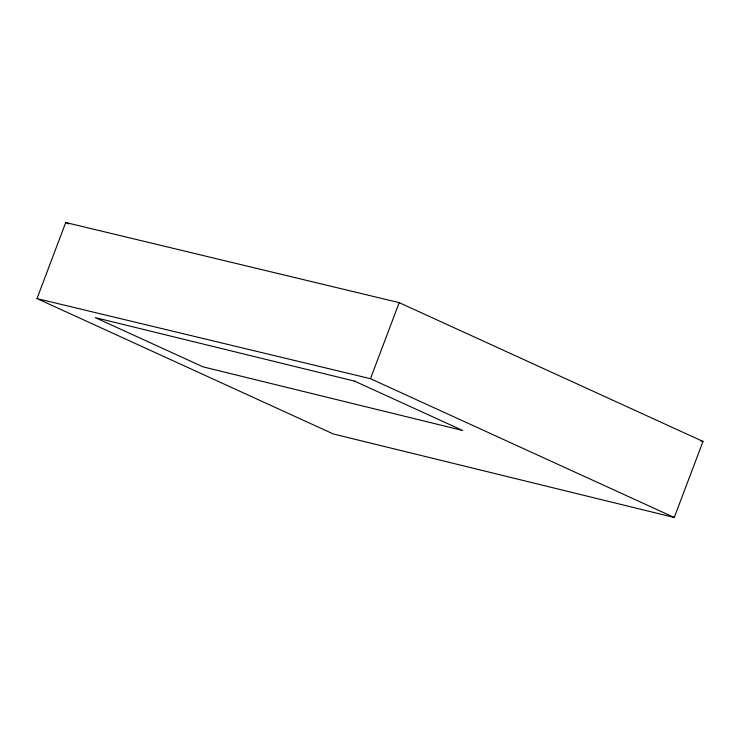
<?xml version="1.0" encoding="UTF-8"?>
<svg xmlns="http://www.w3.org/2000/svg" width="740" height="740" viewBox="0 0 740 740"><rect width="100%" height="100%" fill="white"/><g stroke="black" fill="none" stroke-linecap="round" stroke-linejoin="round"><path stroke-width="1.11" d="M37 298.572L65.74 222.518L399.212 302.651L703 441.429L674.26 517.482L333.324 433.973L37 298.572L370.472 378.704L674.26 517.482M370.472 378.704L399.212 302.651M700.762 440.874L703 441.429M65.74 222.518L68.894 223.961M354.58 381.128L95.21 317.599L203.084 366.864L462.685 430.495L354.58 381.128"/></g></svg>
